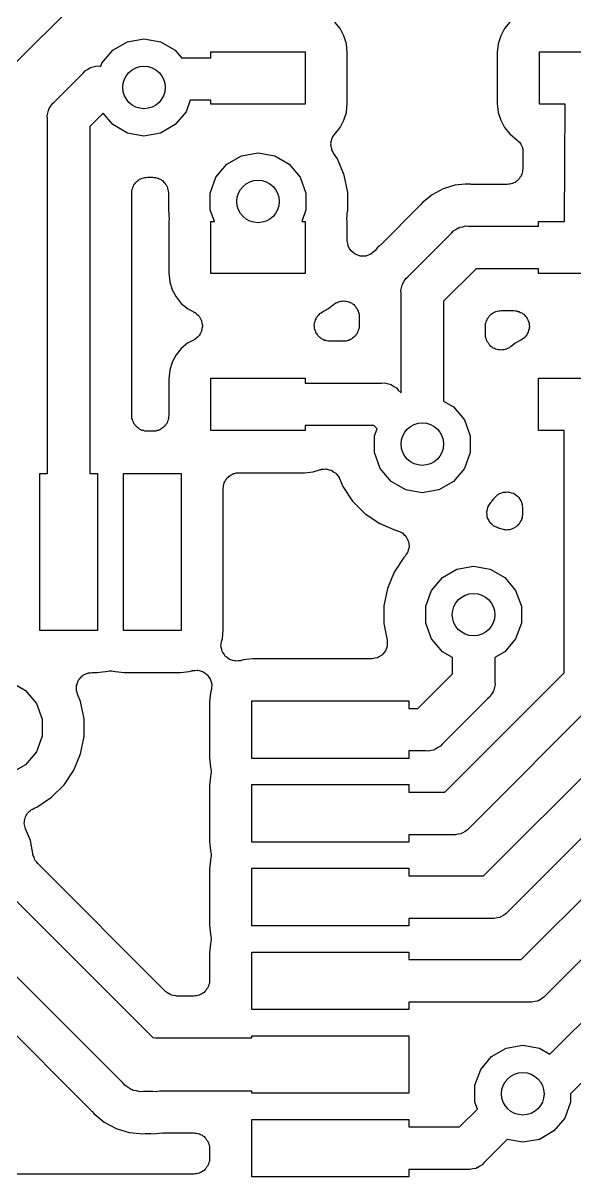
# Model space of a CAD drawing. Extents: x 91 to 190.2, y -113.9 to -59.9.
# Drawn here: x 140.82 to 146.1, y -90.59 to -79.56 of the extents above; entities that cross this region are included whole.
import ezdxf

# ---------------------------------------------------------------- set-up
doc = ezdxf.new("R2010")
doc.units = 0
doc.header["$MEASUREMENT"] = 0
doc.layers.add('BLACK', color=7, linetype='CONTINUOUS')

msp = doc.modelspace()

# ---------------------------------------------------------------- linework, layer by layer
at = {"layer": 'BLACK', "linetype": 'CONTINUOUS'}
for p, q in [((141.894, -78.8032), (140.663, -80.0342)), ((143.854, -79.6167), (143.804, -79.5558)), ((143.891, -79.6862), (143.854, -79.6167)), ((145.426, -79.6167), (145.389, -79.6862)), ((145.476, -79.5558), (145.426, -79.6167)), ((141.682, -79.8244), (141.821, -79.7437)), ((141.821, -79.7437), (141.98, -79.7157)), ((141.98, -79.7157), (142.139, -79.7437)), ((142.139, -79.7437), (142.278, -79.8244)), ((143.914, -79.7616), (143.891, -79.6862)), ((145.389, -79.6862), (145.366, -79.7616)), ((141.578, -79.9479), (141.682, -79.8244)), ((142.278, -79.8244), (142.339, -79.8968)), ((142.62, -79.8968), (142.62, -79.84)), ((142.62, -79.84), (143.52, -79.84)), ((143.52, -79.84), (143.52, -80.34)), ((143.923, -79.8474), (143.914, -79.7616)), ((143.923, -80.3326), (143.923, -79.8474)), ((145.366, -79.7616), (145.357, -79.8474)), ((145.357, -79.8474), (145.357, -80.3326)), ((145.76, -80.34), (145.76, -79.84)), ((145.76, -79.84), (146.66, -79.84)), ((141.567, -79.9768), (141.578, -79.9479)), ((142.339, -79.8968), (142.62, -79.8968)), ((141.123, -80.32), (141.4, -80.0426)), ((141.4, -80.0426), (141.417, -80.0219)), ((141.417, -80.0219), (141.441, -80.0085)), ((141.441, -80.0085), (141.463, -79.993)), ((141.463, -79.993), (141.472, -79.9906)), ((141.472, -79.9906), (141.479, -79.9861)), ((141.479, -79.9861), (141.506, -79.9814)), ((141.506, -79.9814), (141.532, -79.9745)), ((141.532, -79.9745), (141.559, -79.9768)), ((141.559, -79.9768), (141.567, -79.9768)), ((141.061, -80.426), (141.066, -80.3994)), ((141.066, -80.3994), (141.071, -80.3916)), ((141.071, -80.3916), (141.073, -80.3828)), ((141.073, -80.3828), (141.088, -80.3607)), ((141.088, -80.3607), (141.102, -80.3374)), ((141.102, -80.3374), (141.123, -80.32)), ((142.422, -80.3032), (142.382, -80.4121)), ((142.62, -80.3032), (142.422, -80.3032)), ((142.62, -80.34), (142.62, -80.3032)), ((143.52, -80.34), (142.62, -80.34)), ((143.914, -80.4184), (143.923, -80.3326)), ((145.357, -80.3326), (145.366, -80.4184)), ((146.005, -80.34), (145.76, -80.34)), ((145.998, -81.46), (146.005, -80.34)), ((141.054, -80.452), (141.061, -80.426)), ((141.057, -80.4789), (141.054, -80.452)), ((141.057, -83.87), (141.057, -80.4789)), ((141.59, -80.427), (141.463, -80.5542)), ((141.682, -80.5356), (141.59, -80.427)), ((142.382, -80.4121), (142.278, -80.5356)), ((143.854, -80.5633), (143.891, -80.4938)), ((143.891, -80.4938), (143.914, -80.4184)), ((145.366, -80.4184), (145.389, -80.4938)), ((145.389, -80.4938), (145.426, -80.5633)), ((141.463, -80.5542), (141.463, -83.87)), ((141.821, -80.6163), (141.682, -80.5356)), ((141.98, -80.6443), (141.821, -80.6163)), ((142.139, -80.6163), (141.98, -80.6443)), ((142.278, -80.5356), (142.139, -80.6163)), ((143.792, -80.6437), (143.8, -80.6287)), ((143.8, -80.6287), (143.854, -80.5633)), ((145.426, -80.5633), (145.476, -80.6242)), ((145.476, -80.6242), (145.548, -80.6831)), ((143.766, -80.7255), (143.768, -80.7166)), ((143.77, -80.7424), (143.766, -80.7255)), ((143.767, -80.7076), (143.772, -80.6911)), ((143.768, -80.7166), (143.767, -80.7076)), ((143.772, -80.6911), (143.775, -80.6741)), ((143.775, -80.6741), (143.779, -80.6662)), ((143.779, -80.6662), (143.782, -80.6575)), ((143.782, -80.6575), (143.792, -80.6437)), ((145.548, -80.6831), (145.557, -80.694)), ((145.557, -80.694), (145.568, -80.7034)), ((145.568, -80.7034), (145.574, -80.7137)), ((145.574, -80.7137), (145.581, -80.7227)), ((145.581, -80.7227), (145.587, -80.7361)), ((145.587, -80.7361), (145.594, -80.7486)), ((142.772, -80.9144), (142.911, -80.8337)), ((142.911, -80.8337), (143.07, -80.8057)), ((143.07, -80.8057), (143.229, -80.8337)), ((143.229, -80.8337), (143.368, -80.9144)), ((143.771, -80.7595), (143.77, -80.7424)), ((143.774, -80.7678), (143.771, -80.7595)), ((143.776, -80.7767), (143.774, -80.7678)), ((143.785, -80.7915), (143.776, -80.7767)), ((143.792, -80.8072), (143.785, -80.7915)), ((143.83, -80.864), (143.792, -80.8072)), ((145.594, -80.7486), (145.596, -80.7603)), ((145.596, -80.7603), (145.6, -80.7714)), ((145.6, -80.7714), (145.6, -80.7858)), ((145.6, -80.7858), (145.602, -80.8)), ((145.602, -80.8), (145.601, -80.9577)), ((142.668, -81.0379), (142.772, -80.9144)), ((143.368, -80.9144), (143.472, -81.0379)), ((143.894, -81.02), (143.83, -80.864)), ((145.601, -80.9577), (145.599, -80.9702)), ((141.908, -81.0823), (141.917, -81.0723)), ((141.917, -81.0723), (141.928, -81.0657)), ((141.928, -81.0657), (141.938, -81.0573)), ((141.938, -81.0573), (141.951, -81.0528)), ((141.951, -81.0528), (141.962, -81.0462)), ((141.962, -81.0462), (141.975, -81.044)), ((141.975, -81.044), (141.987, -81.0395)), ((141.987, -81.0395), (142, -81.0395)), ((142, -81.0395), (142.013, -81.0372)), ((142.013, -81.0372), (142.063, -81.0372)), ((142.063, -81.0372), (142.076, -81.0395)), ((142.076, -81.0395), (142.089, -81.0395)), ((142.089, -81.0395), (142.101, -81.044)), ((142.101, -81.044), (142.114, -81.0462)), ((142.114, -81.0462), (142.125, -81.0528)), ((142.125, -81.0528), (142.138, -81.0573)), ((142.138, -81.0573), (142.148, -81.0657)), ((142.148, -81.0657), (142.159, -81.0723)), ((142.159, -81.0723), (142.168, -81.0823)), ((142.613, -81.1894), (142.668, -81.0379)), ((143.472, -81.0379), (143.527, -81.1894)), ((143.927, -81.1856), (143.894, -81.02)), ((145.548, -81.0717), (145.536, -81.0785)), ((145.556, -81.062), (145.548, -81.0717)), ((145.566, -81.0539), (145.556, -81.062)), ((145.573, -81.0422), (145.566, -81.0539)), ((145.581, -81.0318), (145.573, -81.0422)), ((145.586, -81.0199), (145.581, -81.0318)), ((145.592, -81.009), (145.586, -81.0199)), ((145.595, -80.9956), (145.592, -81.009)), ((145.599, -80.9828), (145.595, -80.9956)), ((145.599, -80.9702), (145.599, -80.9828)), ((141.863, -81.1872), (141.865, -81.1743)), ((141.865, -81.1612), (141.87, -81.1488)), ((141.865, -81.1743), (141.865, -81.1612)), ((141.87, -81.1488), (141.872, -81.1359)), ((141.872, -81.1359), (141.879, -81.1245)), ((141.879, -81.1245), (141.883, -81.1122)), ((141.883, -81.1122), (141.892, -81.1021)), ((141.892, -81.1021), (141.898, -81.0908)), ((141.898, -81.0908), (141.908, -81.0823)), ((142.168, -81.0823), (142.178, -81.0908)), ((142.178, -81.0908), (142.184, -81.1021)), ((142.184, -81.1021), (142.193, -81.1122)), ((142.193, -81.1122), (142.197, -81.1245)), ((142.197, -81.1245), (142.204, -81.1359)), ((142.204, -81.1359), (142.206, -81.1488)), ((142.206, -81.1488), (142.211, -81.1612)), ((142.211, -81.1612), (142.211, -81.1743)), ((142.211, -81.1743), (142.213, -81.1872)), ((144.838, -81.15), (144.733, -81.206)), ((144.952, -81.1155), (144.838, -81.15)), ((145.048, -81.1061), (144.952, -81.1155)), ((145.07, -81.1039), (145.048, -81.1061)), ((145.092, -81.1061), (145.07, -81.1039)), ((145.1, -81.1055), (145.092, -81.1061)), ((145.107, -81.1068), (145.1, -81.1055)), ((145.451, -81.1068), (145.107, -81.1068)), ((145.464, -81.1046), (145.451, -81.1068)), ((145.477, -81.1047), (145.464, -81.1046)), ((145.489, -81.1001), (145.477, -81.1047)), ((145.503, -81.0978), (145.489, -81.1001)), ((145.514, -81.0914), (145.503, -81.0978)), ((145.526, -81.0872), (145.514, -81.0914)), ((145.536, -81.0785), (145.526, -81.0872)), ((141.863, -83.3173), (141.863, -81.1872)), ((142.213, -81.1872), (142.213, -81.3544)), ((142.613, -81.3506), (142.613, -81.1894)), ((143.527, -81.1894), (143.527, -81.3506)), ((143.927, -81.3544), (143.927, -81.1856)), ((144.641, -81.2814), (144.627, -81.2987)), ((144.733, -81.206), (144.641, -81.2814)), ((142.213, -81.3544), (142.219, -81.3853)), ((142.219, -81.3853), (142.219, -81.4073)), ((142.653, -81.46), (142.613, -81.3506)), ((143.527, -81.3506), (143.487, -81.46)), ((143.921, -81.3853), (143.927, -81.3544)), ((143.921, -81.4073), (143.921, -81.3853)), ((144.617, -81.3096), (144.24, -81.6873)), ((144.622, -81.3036), (144.617, -81.3096)), ((144.627, -81.2987), (144.622, -81.3036)), ((142.221, -81.4292), (142.217, -81.4674)), ((142.217, -81.4674), (142.217, -81.9526)), ((142.219, -81.4073), (142.221, -81.4292)), ((142.62, -81.96), (142.62, -81.46)), ((142.62, -81.46), (142.653, -81.46)), ((143.487, -81.46), (143.52, -81.46)), ((143.52, -81.46), (143.52, -81.96)), ((143.919, -81.4292), (143.921, -81.4073)), ((143.923, -81.4674), (143.919, -81.4292)), ((143.923, -81.644), (143.923, -81.4674)), ((144.999, -81.5161), (145.026, -81.5114)), ((145.026, -81.5114), (145.052, -81.5045)), ((145.052, -81.5045), (145.079, -81.5068)), ((145.079, -81.5068), (145.75, -81.5068)), ((145.75, -81.5068), (145.75, -81.46)), ((145.75, -81.46), (145.998, -81.46)), ((144.503, -81.99), (144.92, -81.5726)), ((144.92, -81.5726), (144.937, -81.5519)), ((144.937, -81.5519), (144.961, -81.5385)), ((144.961, -81.5385), (144.983, -81.523)), ((144.983, -81.523), (144.992, -81.5206)), ((144.992, -81.5206), (144.999, -81.5161)), ((143.923, -81.6448), (143.923, -81.644)), ((143.923, -81.6457), (143.923, -81.6448)), ((143.927, -81.6705), (143.923, -81.6457)), ((143.932, -81.6953), (143.927, -81.6705)), ((143.932, -81.6961), (143.932, -81.6953)), ((143.932, -81.6969), (143.932, -81.6961)), ((143.945, -81.7186), (143.932, -81.6969)), ((143.958, -81.7404), (143.945, -81.7186)), ((144.211, -81.7114), (144.189, -81.7392)), ((144.229, -81.6972), (144.211, -81.7114)), ((144.234, -81.6916), (144.229, -81.6972)), ((144.24, -81.6873), (144.234, -81.6916)), ((143.958, -81.741), (143.958, -81.7404)), ((143.959, -81.7417), (143.958, -81.741)), ((143.978, -81.7577), (143.959, -81.7417)), ((143.998, -81.7739), (143.978, -81.7577)), ((143.998, -81.7742), (143.998, -81.7739)), ((143.999, -81.7747), (143.998, -81.7742)), ((144.023, -81.7831), (143.999, -81.7747)), ((144.047, -81.7918), (144.023, -81.7831)), ((144.048, -81.792), (144.047, -81.7918)), ((144.047, -81.7918), (144.047, -81.7918)), ((144.073, -81.7918), (144.048, -81.792)), ((144.099, -81.7918), (144.073, -81.7918)), ((144.1, -81.7915), (144.099, -81.7915)), ((144.099, -81.7915), (144.099, -81.7918)), ((144.124, -81.7826), (144.1, -81.7915)), ((144.148, -81.7739), (144.124, -81.7826)), ((144.149, -81.7731), (144.148, -81.7734)), ((144.148, -81.7734), (144.148, -81.7739)), ((144.168, -81.7567), (144.149, -81.7731)), ((144.188, -81.7404), (144.168, -81.7567)), ((144.189, -81.7392), (144.188, -81.7397)), ((144.188, -81.7397), (144.188, -81.7404)), ((142.217, -81.9526), (142.226, -82.0384)), ((145.154, -81.9132), (144.843, -82.2242)), ((145.75, -81.9132), (145.154, -81.9132)), ((145.75, -81.96), (145.75, -81.9132)), ((142.226, -82.0384), (142.249, -82.1138)), ((143.52, -81.96), (142.62, -81.96)), ((144.446, -82.0694), (144.451, -82.0616)), ((144.451, -82.0616), (144.453, -82.0528)), ((144.453, -82.0528), (144.468, -82.0307)), ((144.468, -82.0307), (144.482, -82.0074)), ((144.482, -82.0074), (144.503, -81.99)), ((146.65, -81.96), (145.75, -81.96)), ((142.249, -82.1138), (142.286, -82.1833)), ((144.434, -82.122), (144.441, -82.096)), ((144.437, -82.1489), (144.434, -82.122)), ((144.437, -83.0994), (144.437, -82.1489)), ((144.441, -82.096), (144.446, -82.0694)), ((142.286, -82.1833), (142.336, -82.2442)), ((142.336, -82.2442), (142.397, -82.2942)), ((143.743, -82.2942), (143.792, -82.2545)), ((143.792, -82.2545), (143.802, -82.2485)), ((143.802, -82.2485), (143.812, -82.2406)), ((143.812, -82.2406), (143.825, -82.2358)), ((143.825, -82.2358), (143.837, -82.229)), ((143.837, -82.229), (143.849, -82.227)), ((143.849, -82.227), (143.861, -82.2228)), ((143.861, -82.2228), (143.875, -82.2228)), ((143.875, -82.2228), (143.888, -82.2205)), ((143.888, -82.2205), (143.901, -82.2228)), ((143.901, -82.2228), (143.913, -82.2228)), ((143.913, -82.2228), (143.926, -82.2275)), ((143.926, -82.2275), (143.94, -82.2301)), ((143.94, -82.2301), (143.95, -82.2364)), ((143.95, -82.2364), (143.962, -82.2406)), ((143.962, -82.2406), (143.972, -82.2495)), ((143.972, -82.2495), (143.984, -82.2566)), ((143.984, -82.2566), (143.992, -82.2661)), ((143.992, -82.2661), (144.002, -82.2741)), ((144.002, -82.2741), (144.009, -82.2861)), ((144.843, -82.2242), (144.843, -83.1794)), ((142.397, -82.2942), (142.459, -82.3277)), ((142.459, -82.3277), (142.463, -82.3308)), ((142.463, -82.3308), (142.468, -82.3326)), ((142.468, -82.3326), (142.484, -82.3468)), ((142.484, -82.3468), (142.5, -82.3599)), ((142.5, -82.3599), (142.503, -82.3641)), ((142.503, -82.3641), (142.507, -82.3674)), ((142.507, -82.3674), (142.517, -82.3861)), ((142.517, -82.3861), (142.528, -82.4041)), ((143.618, -82.4009), (143.624, -82.3918)), ((143.624, -82.3918), (143.627, -82.3818)), ((143.627, -82.3818), (143.637, -82.3699)), ((143.637, -82.3699), (143.646, -82.3567)), ((143.646, -82.3567), (143.654, -82.3501)), ((143.654, -82.3501), (143.661, -82.3419)), ((143.661, -82.3419), (143.674, -82.3341)), ((143.674, -82.3341), (143.687, -82.3245)), ((143.687, -82.3245), (143.743, -82.2942)), ((144.009, -82.2861), (144.018, -82.2969)), ((144.018, -82.2969), (144.022, -82.3085)), ((144.022, -82.3085), (144.028, -82.3192)), ((144.028, -82.3192), (144.03, -82.3329)), ((144.03, -82.3329), (144.035, -82.346)), ((144.035, -82.346), (144.035, -82.3584)), ((144.035, -82.3584), (144.037, -82.3705)), ((144.037, -82.3705), (144.037, -82.4568)), ((145.259, -82.4005), (145.263, -82.3882)), ((145.263, -82.3882), (145.272, -82.3781)), ((145.272, -82.3781), (145.278, -82.3668)), ((145.278, -82.3668), (145.288, -82.3583)), ((145.288, -82.3583), (145.297, -82.3483)), ((145.297, -82.3483), (145.308, -82.3417)), ((145.308, -82.3417), (145.318, -82.3333)), ((145.318, -82.3333), (145.331, -82.3288)), ((145.331, -82.3288), (145.342, -82.3222)), ((145.342, -82.3222), (145.355, -82.32)), ((145.355, -82.32), (145.367, -82.3155)), ((145.367, -82.3155), (145.38, -82.3155)), ((145.38, -82.3155), (145.393, -82.3132)), ((145.393, -82.3132), (145.513, -82.3132)), ((145.513, -82.3132), (145.528, -82.3159)), ((145.528, -82.3159), (145.544, -82.3164)), ((145.544, -82.3164), (145.553, -82.3204)), ((145.553, -82.3204), (145.564, -82.3222)), ((145.564, -82.3222), (145.577, -82.33)), ((145.577, -82.33), (145.592, -82.3358)), ((145.592, -82.3358), (145.6, -82.343)), ((145.6, -82.343), (145.609, -82.3483)), ((145.609, -82.3483), (145.619, -82.3602)), ((145.619, -82.3602), (145.631, -82.3706)), ((145.631, -82.3706), (145.636, -82.38)), ((145.636, -82.38), (145.643, -82.3882)), ((145.643, -82.3882), (145.648, -82.4028)), ((142.528, -82.4041), (142.529, -82.409)), ((142.529, -82.409), (142.531, -82.4133)), ((142.531, -82.4133), (142.534, -82.4343)), ((142.534, -82.4857), (142.531, -82.5067)), ((142.534, -82.4343), (142.539, -82.4551)), ((142.539, -82.4649), (142.534, -82.4857)), ((142.539, -82.4551), (142.538, -82.46)), ((142.538, -82.46), (142.539, -82.4649)), ((143.607, -82.4519), (143.61, -82.4414)), ((143.61, -82.4673), (143.607, -82.4519)), ((143.61, -82.4308), (143.615, -82.4161)), ((143.61, -82.4414), (143.61, -82.4308)), ((143.61, -82.4828), (143.61, -82.4673)), ((143.613, -82.4929), (143.61, -82.4828)), ((143.615, -82.5035), (143.613, -82.4929)), ((143.615, -82.4161), (143.618, -82.4009)), ((143.622, -82.5172), (143.615, -82.5035)), ((144.03, -82.4952), (144.028, -82.5081)), ((144.035, -82.4828), (144.03, -82.4952)), ((144.037, -82.4568), (144.035, -82.4697)), ((144.035, -82.4697), (144.035, -82.4828)), ((145.243, -82.4632), (145.245, -82.4503)), ((145.243, -82.5413), (145.243, -82.4632)), ((145.245, -82.4372), (145.25, -82.4248)), ((145.245, -82.4503), (145.245, -82.4372)), ((145.25, -82.4248), (145.252, -82.4119)), ((145.252, -82.4119), (145.259, -82.4005)), ((145.648, -82.4028), (145.655, -82.4165)), ((145.655, -82.5039), (145.652, -82.5191)), ((145.655, -82.4165), (145.657, -82.4271)), ((145.66, -82.4892), (145.655, -82.5039)), ((145.657, -82.4271), (145.66, -82.4372)), ((145.66, -82.4372), (145.66, -82.4527)), ((145.66, -82.4527), (145.663, -82.4681)), ((145.663, -82.4681), (145.66, -82.4786)), ((145.66, -82.4786), (145.66, -82.4892)), ((142.459, -82.5923), (142.397, -82.6258)), ((142.463, -82.5892), (142.459, -82.5923)), ((142.468, -82.5874), (142.463, -82.5892)), ((142.484, -82.5732), (142.468, -82.5874)), ((142.5, -82.5601), (142.484, -82.5732)), ((142.503, -82.5559), (142.5, -82.5601)), ((142.507, -82.5526), (142.503, -82.5559)), ((142.517, -82.5339), (142.507, -82.5526)), ((142.528, -82.5159), (142.517, -82.5339)), ((142.529, -82.511), (142.528, -82.5159)), ((142.531, -82.5067), (142.529, -82.511)), ((143.627, -82.5318), (143.622, -82.5172)), ((143.634, -82.54), (143.627, -82.5318)), ((143.639, -82.5494), (143.634, -82.54)), ((143.651, -82.5598), (143.639, -82.5494)), ((143.661, -82.5717), (143.651, -82.5598)), ((143.67, -82.577), (143.661, -82.5717)), ((143.678, -82.5842), (143.67, -82.577)), ((143.693, -82.59), (143.678, -82.5842)), ((143.706, -82.5978), (143.693, -82.59)), ((143.717, -82.5996), (143.706, -82.5978)), ((143.726, -82.6036), (143.717, -82.5996)), ((143.742, -82.6041), (143.726, -82.6036)), ((143.757, -82.6068), (143.742, -82.6041)), ((143.887, -82.6068), (143.757, -82.6068)), ((143.9, -82.6045), (143.887, -82.6068)), ((143.913, -82.6045), (143.9, -82.6045)), ((143.925, -82.6), (143.913, -82.6045)), ((143.938, -82.5978), (143.925, -82.6)), ((143.949, -82.5912), (143.938, -82.5978)), ((143.962, -82.5867), (143.949, -82.5912)), ((143.972, -82.5783), (143.962, -82.5867)), ((143.983, -82.5717), (143.972, -82.5783)), ((143.992, -82.5617), (143.983, -82.5717)), ((144.002, -82.5532), (143.992, -82.5617)), ((144.008, -82.5419), (144.002, -82.5532)), ((144.017, -82.5318), (144.008, -82.5419)), ((144.021, -82.5195), (144.017, -82.5318)), ((144.028, -82.5081), (144.021, -82.5195)), ((145.245, -82.5534), (145.243, -82.5413)), ((145.245, -82.5658), (145.245, -82.5534)), ((145.25, -82.5789), (145.245, -82.5658)), ((145.252, -82.5926), (145.25, -82.5789)), ((145.258, -82.6033), (145.252, -82.5926)), ((145.262, -82.6149), (145.258, -82.6033)), ((145.271, -82.6257), (145.262, -82.6149)), ((145.583, -82.5955), (145.527, -82.6258)), ((145.596, -82.5859), (145.583, -82.5955)), ((145.609, -82.5781), (145.596, -82.5859)), ((145.616, -82.5699), (145.609, -82.5781)), ((145.624, -82.5633), (145.616, -82.5699)), ((145.633, -82.5501), (145.624, -82.5633)), ((145.643, -82.5382), (145.633, -82.5501)), ((145.646, -82.5282), (145.643, -82.5382)), ((145.652, -82.5191), (145.646, -82.5282)), ((142.336, -82.6758), (142.286, -82.7367)), ((142.397, -82.6258), (142.336, -82.6758)), ((145.278, -82.6377), (145.271, -82.6257)), ((145.288, -82.6456), (145.278, -82.6377)), ((145.296, -82.6552), (145.288, -82.6456)), ((145.308, -82.6623), (145.296, -82.6552)), ((145.318, -82.6712), (145.308, -82.6623)), ((145.33, -82.6754), (145.318, -82.6712)), ((145.34, -82.6817), (145.33, -82.6754)), ((145.354, -82.6843), (145.34, -82.6817)), ((145.367, -82.689), (145.354, -82.6843)), ((145.379, -82.689), (145.367, -82.689)), ((145.392, -82.6913), (145.379, -82.689)), ((145.405, -82.689), (145.392, -82.6913)), ((145.419, -82.689), (145.405, -82.689)), ((145.431, -82.6848), (145.419, -82.689)), ((145.443, -82.6828), (145.431, -82.6848)), ((145.455, -82.676), (145.443, -82.6828)), ((145.468, -82.6712), (145.455, -82.676)), ((145.478, -82.6633), (145.468, -82.6712)), ((145.488, -82.6573), (145.478, -82.6633)), ((145.527, -82.6258), (145.488, -82.6573)), ((142.249, -82.8062), (142.226, -82.8816)), ((142.286, -82.7367), (142.249, -82.8062)), ((142.226, -82.8816), (142.217, -82.9674)), ((142.217, -82.9674), (142.217, -83.3173)), ((142.62, -83.46), (142.62, -82.96)), ((142.62, -82.96), (143.52, -82.96)), ((143.52, -82.96), (143.52, -83.0068)), ((143.52, -83.0068), (144.251, -83.0068)), ((144.251, -83.0068), (144.278, -83.0045)), ((144.278, -83.0045), (144.304, -83.0114)), ((144.304, -83.0114), (144.331, -83.0161)), ((144.331, -83.0161), (144.338, -83.0206)), ((144.338, -83.0206), (144.347, -83.023)), ((144.347, -83.023), (144.369, -83.0385)), ((144.369, -83.0385), (144.393, -83.0519)), ((144.393, -83.0519), (144.41, -83.0726)), ((145.75, -83.46), (145.75, -82.96)), ((145.75, -82.96), (146.65, -82.96)), ((144.41, -83.0726), (144.437, -83.0994)), ((144.843, -83.1794), (144.938, -83.2344)), ((144.938, -83.2344), (145.042, -83.3579)), ((141.865, -83.3303), (141.863, -83.3173)), ((141.865, -83.3434), (141.865, -83.3303)), ((141.87, -83.3557), (141.865, -83.3434)), ((141.872, -83.3686), (141.87, -83.3557)), ((141.879, -83.38), (141.872, -83.3686)), ((141.883, -83.3923), (141.879, -83.38)), ((142.202, -83.38), (142.197, -83.3923)), ((142.208, -83.3686), (142.202, -83.38)), ((142.211, -83.3557), (142.208, -83.3686)), ((142.215, -83.3434), (142.211, -83.3557)), ((142.217, -83.3173), (142.215, -83.3303)), ((142.215, -83.3303), (142.215, -83.3434)), ((145.042, -83.3579), (145.097, -83.5094)), ((141.892, -83.4024), (141.883, -83.3923)), ((141.898, -83.4138), (141.892, -83.4024)), ((141.908, -83.4222), (141.898, -83.4138)), ((141.917, -83.4322), (141.908, -83.4222)), ((141.928, -83.4388), (141.917, -83.4322)), ((141.938, -83.4472), (141.928, -83.4388)), ((141.951, -83.4517), (141.938, -83.4472)), ((141.962, -83.4583), (141.951, -83.4517)), ((141.975, -83.4606), (141.962, -83.4583)), ((141.987, -83.4651), (141.975, -83.4606)), ((142, -83.4651), (141.987, -83.4651)), ((142.013, -83.4673), (142, -83.4651)), ((142.067, -83.4673), (142.013, -83.4673)), ((142.08, -83.4651), (142.067, -83.4673)), ((142.093, -83.4651), (142.08, -83.4651)), ((142.106, -83.4606), (142.093, -83.4651)), ((142.119, -83.4583), (142.106, -83.4606)), ((142.13, -83.4517), (142.119, -83.4583)), ((142.142, -83.4472), (142.13, -83.4517)), ((142.152, -83.4388), (142.142, -83.4472)), ((142.164, -83.4322), (142.152, -83.4388)), ((142.172, -83.4222), (142.164, -83.4322)), ((142.182, -83.4138), (142.172, -83.4222)), ((142.189, -83.4024), (142.182, -83.4138)), ((142.197, -83.3923), (142.189, -83.4024)), ((143.52, -83.46), (142.62, -83.46)), ((144.176, -83.4132), (143.52, -83.4132)), ((143.52, -83.4132), (143.52, -83.46)), ((144.207, -83.444), (144.176, -83.4132)), ((144.183, -83.5094), (144.207, -83.444)), ((145.997, -83.46), (145.75, -83.46)), ((145.997, -85.1042), (145.997, -83.46)), ((144.183, -83.6706), (144.183, -83.5094)), ((145.097, -83.5094), (145.097, -83.6706)), ((144.238, -83.8221), (144.183, -83.6706)), ((145.097, -83.6706), (145.042, -83.8221)), ((143.678, -83.8306), (143.698, -83.8297)), ((143.698, -83.8297), (143.718, -83.8273)), ((143.718, -83.8273), (143.724, -83.8286)), ((143.724, -83.8286), (143.73, -83.8284)), ((143.73, -83.8284), (143.749, -83.8345)), ((144.342, -83.9456), (144.238, -83.8221)), ((145.042, -83.8221), (144.938, -83.9456)), ((140.985, -85.37), (140.985, -83.87)), ((140.985, -83.87), (141.057, -83.87)), ((141.463, -83.87), (141.535, -83.87)), ((141.535, -83.87), (141.535, -85.37)), ((141.785, -85.37), (141.785, -83.87)), ((141.785, -83.87), (142.335, -83.87)), ((142.335, -83.87), (142.335, -85.37)), ((142.753, -83.95), (142.758, -83.9377)), ((142.758, -83.9377), (142.766, -83.9276)), ((142.766, -83.9276), (142.773, -83.9162)), ((142.773, -83.9162), (142.783, -83.9078)), ((142.783, -83.9078), (142.791, -83.8978)), ((142.791, -83.8978), (142.803, -83.8912)), ((142.803, -83.8912), (142.813, -83.8828)), ((142.813, -83.8828), (142.825, -83.8783)), ((142.825, -83.8783), (142.836, -83.8717)), ((142.836, -83.8717), (142.849, -83.8694)), ((142.849, -83.8694), (142.862, -83.8649)), ((142.862, -83.8649), (142.875, -83.8649)), ((142.875, -83.8649), (142.888, -83.8627)), ((142.888, -83.8627), (143.513, -83.8627)), ((143.513, -83.8627), (143.598, -83.8542)), ((143.598, -83.8542), (143.667, -83.8335)), ((143.667, -83.8335), (143.672, -83.8328)), ((143.672, -83.8328), (143.678, -83.8306)), ((143.749, -83.8345), (143.769, -83.8391)), ((143.769, -83.8391), (143.774, -83.8423)), ((143.774, -83.8423), (143.779, -83.844)), ((143.779, -83.844), (143.796, -83.8564)), ((143.796, -83.8564), (143.813, -83.8676)), ((143.813, -83.8676), (143.816, -83.8722)), ((143.816, -83.8722), (143.821, -83.8757)), ((143.821, -83.8757), (143.832, -83.8929)), ((143.832, -83.8929), (143.844, -83.9093)), ((143.844, -83.9093), (143.846, -83.9148)), ((143.846, -83.9148), (143.849, -83.9197)), ((143.849, -83.9197), (143.88, -83.996)), ((142.738, -84.0127), (142.74, -83.9997)), ((142.738, -85.3626), (142.738, -84.0127)), ((142.74, -83.9866), (142.744, -83.9743)), ((142.74, -83.9997), (142.74, -83.9866)), ((142.744, -83.9743), (142.747, -83.9614)), ((142.747, -83.9614), (142.753, -83.95)), ((143.88, -83.996), (143.974, -84.1364)), ((144.481, -84.0263), (144.342, -83.9456)), ((144.64, -84.0543), (144.481, -84.0263)), ((144.799, -84.0263), (144.64, -84.0543)), ((144.938, -83.9456), (144.799, -84.0263)), ((145.405, -84.0514), (145.413, -84.0505)), ((145.413, -84.0505), (145.421, -84.0477)), ((145.421, -84.0477), (145.439, -84.0477)), ((145.439, -84.0477), (145.457, -84.0458)), ((145.457, -84.0458), (145.465, -84.0477)), ((145.465, -84.0477), (145.473, -84.0477)), ((145.473, -84.0477), (145.49, -84.0539)), ((143.974, -84.1364), (144.094, -84.2558)), ((145.283, -84.1673), (145.294, -84.1491)), ((145.294, -84.1491), (145.297, -84.146)), ((145.297, -84.146), (145.3, -84.142)), ((145.3, -84.142), (145.306, -84.1364)), ((145.306, -84.1364), (145.322, -84.1121)), ((145.322, -84.1121), (145.328, -84.1062)), ((145.328, -84.1062), (145.332, -84.099)), ((145.332, -84.099), (145.346, -84.0875)), ((145.346, -84.0875), (145.358, -84.0745)), ((145.358, -84.0745), (145.365, -84.0708)), ((145.365, -84.0708), (145.372, -84.0655)), ((145.372, -84.0655), (145.389, -84.0594)), ((145.389, -84.0594), (145.405, -84.0514)), ((145.49, -84.0539), (145.507, -84.0582)), ((145.507, -84.0582), (145.514, -84.0627)), ((145.514, -84.0627), (145.522, -84.0655)), ((145.522, -84.0655), (145.536, -84.0771)), ((145.536, -84.0771), (145.551, -84.0871)), ((145.551, -84.0871), (145.555, -84.0937)), ((145.555, -84.0937), (145.562, -84.099)), ((145.562, -84.099), (145.571, -84.1146)), ((145.571, -84.1146), (145.581, -84.1291)), ((145.581, -84.1291), (145.584, -84.137)), ((145.584, -84.137), (145.588, -84.1441)), ((145.588, -84.1441), (145.591, -84.1619)), ((144.094, -84.2558), (144.234, -84.3496)), ((145.256, -84.2448), (145.257, -84.2399)), ((145.26, -84.2657), (145.256, -84.2448)), ((145.257, -84.235), (145.262, -84.2145)), ((145.257, -84.2399), (145.257, -84.235)), ((145.261, -84.2869), (145.26, -84.2657)), ((145.262, -84.2145), (145.267, -84.1937)), ((145.267, -84.1937), (145.269, -84.1894)), ((145.269, -84.1894), (145.27, -84.1846)), ((145.27, -84.1846), (145.283, -84.1673)), ((145.591, -84.1619), (145.596, -84.1791)), ((145.597, -84.261), (145.594, -84.2772)), ((145.596, -84.1791), (145.595, -84.1873)), ((145.595, -84.1873), (145.597, -84.1954)), ((145.597, -84.1954), (145.597, -84.261)), ((144.234, -84.3496), (144.39, -84.4143)), ((145.264, -84.2914), (145.261, -84.2869)), ((145.264, -84.2963), (145.264, -84.2914)), ((145.275, -84.3148), (145.264, -84.2963)), ((145.283, -84.3341), (145.275, -84.3148)), ((145.287, -84.3376), (145.283, -84.3341)), ((145.289, -84.3419), (145.287, -84.3376)), ((145.305, -84.3559), (145.289, -84.3419)), ((145.32, -84.3709), (145.305, -84.3559)), ((145.325, -84.373), (145.32, -84.3709)), ((145.329, -84.3763), (145.325, -84.373)), ((145.348, -84.384), (145.329, -84.3763)), ((145.538, -84.38), (145.529, -84.3846)), ((145.549, -84.368), (145.538, -84.38)), ((145.562, -84.3575), (145.549, -84.368)), ((145.567, -84.3489), (145.562, -84.3575)), ((145.573, -84.3416), (145.567, -84.3489)), ((145.58, -84.3265), (145.573, -84.3416)), ((145.588, -84.3123), (145.58, -84.3265)), ((145.589, -84.3026), (145.588, -84.3123)), ((145.593, -84.2935), (145.589, -84.3026)), ((145.594, -84.2772), (145.593, -84.2935)), ((144.39, -84.4143), (144.393, -84.4148)), ((144.393, -84.4148), (144.398, -84.4166)), ((144.398, -84.4166), (144.402, -84.4171)), ((144.402, -84.4171), (144.422, -84.426)), ((144.422, -84.426), (144.441, -84.4337)), ((144.441, -84.4337), (144.445, -84.437)), ((144.445, -84.437), (144.45, -84.4391)), ((144.45, -84.4391), (144.465, -84.4541)), ((144.465, -84.4541), (144.481, -84.4681)), ((144.481, -84.4681), (144.483, -84.4724)), ((144.483, -84.4724), (144.487, -84.4759)), ((144.487, -84.4759), (144.495, -84.4951)), ((145.368, -84.3929), (145.348, -84.384)), ((145.372, -84.3934), (145.368, -84.3929)), ((145.377, -84.3952), (145.372, -84.3934)), ((145.38, -84.3957), (145.377, -84.3952)), ((145.389, -84.3996), (145.38, -84.3957)), ((145.405, -84.4032), (145.389, -84.3996)), ((145.421, -84.4088), (145.405, -84.4032)), ((145.431, -84.4088), (145.421, -84.4088)), ((145.44, -84.4109), (145.431, -84.4088)), ((145.456, -84.4088), (145.44, -84.4109)), ((145.473, -84.4088), (145.456, -84.4088)), ((145.482, -84.4054), (145.473, -84.4088)), ((145.492, -84.4041), (145.482, -84.4054)), ((145.506, -84.3965), (145.492, -84.4041)), ((145.522, -84.3909), (145.506, -84.3965)), ((145.529, -84.3846), (145.522, -84.3909)), ((144.495, -84.4951), (144.506, -84.5137)), ((144.508, -84.5955), (144.503, -84.6163)), ((144.506, -84.5137), (144.506, -84.5186)), ((144.506, -84.5186), (144.509, -84.5231)), ((144.513, -84.575), (144.508, -84.5955)), ((144.509, -84.5231), (144.51, -84.5443)), ((144.51, -84.5443), (144.514, -84.5652)), ((144.514, -84.5652), (144.513, -84.5701)), ((144.513, -84.5701), (144.513, -84.575)), ((144.464, -84.6736), (144.37, -84.814)), ((144.47, -84.668), (144.464, -84.6736)), ((144.473, -84.664), (144.47, -84.668)), ((144.476, -84.6609), (144.473, -84.664)), ((144.487, -84.6427), (144.476, -84.6609)), ((144.5, -84.6254), (144.487, -84.6427)), ((144.501, -84.6206), (144.5, -84.6254)), ((144.503, -84.6163), (144.501, -84.6206)), ((144.37, -84.814), (144.306, -84.97)), ((144.832, -84.8644), (144.971, -84.7837)), ((144.971, -84.7837), (145.13, -84.7557)), ((145.13, -84.7557), (145.289, -84.7837)), ((145.289, -84.7837), (145.428, -84.8644)), ((144.728, -84.9879), (144.832, -84.8644)), ((145.428, -84.8644), (145.532, -84.9879)), ((144.306, -84.97), (144.273, -85.1356)), ((144.673, -85.1394), (144.728, -84.9879)), ((145.532, -84.9879), (145.587, -85.1394)), ((144.273, -85.1356), (144.273, -85.3044)), ((144.673, -85.3006), (144.673, -85.1394)), ((145.587, -85.1394), (145.587, -85.3006)), ((145.997, -85.1222), (145.997, -85.1042)), ((145.997, -85.7758), (145.997, -85.1222)), ((141.535, -85.37), (140.985, -85.37)), ((142.335, -85.37), (141.785, -85.37)), ((142.729, -85.4484), (142.738, -85.3626)), ((144.273, -85.3044), (144.304, -85.4631)), ((144.728, -85.4521), (144.673, -85.3006)), ((145.587, -85.3006), (145.532, -85.4521)), ((142.719, -85.501), (142.72, -85.4798)), ((142.72, -85.4798), (142.722, -85.4753)), ((142.722, -85.4753), (142.723, -85.4704)), ((142.723, -85.4704), (142.729, -85.4484)), ((144.304, -85.4631), (144.304, -85.4647)), ((144.304, -85.4647), (144.305, -85.4663)), ((144.305, -85.4663), (144.305, -85.4907)), ((144.832, -85.5756), (144.728, -85.4521)), ((145.532, -85.4521), (145.428, -85.5756)), ((142.716, -85.5221), (142.719, -85.501)), ((142.717, -85.5269), (142.716, -85.5221)), ((142.717, -85.5319), (142.717, -85.5269)), ((142.723, -85.5522), (142.717, -85.5319)), ((142.728, -85.5728), (142.723, -85.5522)), ((142.731, -85.577), (142.728, -85.5728)), ((142.732, -85.5817), (142.731, -85.577)), ((142.745, -85.5987), (142.732, -85.5817)), ((144.271, -85.5861), (144.256, -85.6051)), ((144.287, -85.5673), (144.271, -85.5861)), ((144.288, -85.5658), (144.287, -85.5673)), ((144.289, -85.5645), (144.288, -85.5658)), ((144.297, -85.5413), (144.289, -85.5645)), ((144.305, -85.5184), (144.297, -85.5413)), ((144.305, -85.4907), (144.305, -85.5152)), ((144.305, -85.5152), (144.305, -85.5167)), ((144.305, -85.5167), (144.305, -85.5184)), ((144.927, -85.6306), (144.832, -85.5756)), ((145.428, -85.5756), (145.333, -85.6306)), ((142.757, -85.6164), (142.745, -85.5987)), ((142.761, -85.6194), (142.757, -85.6164)), ((142.764, -85.6234), (142.761, -85.6194)), ((142.781, -85.635), (142.764, -85.6234)), ((142.798, -85.6477), (142.781, -85.635)), ((142.803, -85.6491), (142.798, -85.6477)), ((142.807, -85.6519), (142.803, -85.6491)), ((142.828, -85.6567), (142.807, -85.6519)), ((142.848, -85.6628), (142.828, -85.6567)), ((142.853, -85.6626), (142.848, -85.6628)), ((142.858, -85.6637), (142.853, -85.6626)), ((142.879, -85.6611), (142.858, -85.6637)), ((142.9, -85.66), (142.879, -85.6611)), ((142.905, -85.658), (142.9, -85.66)), ((142.91, -85.6574), (142.905, -85.658)), ((142.932, -85.6508), (142.91, -85.6574)), ((143.017, -85.6423), (142.932, -85.6508)), ((144.157, -85.6423), (143.017, -85.6423)), ((144.159, -85.6421), (144.157, -85.6423)), ((144.161, -85.6423), (144.159, -85.6421)), ((144.184, -85.6375), (144.161, -85.6423)), ((144.209, -85.6333), (144.184, -85.6375)), ((144.21, -85.6325), (144.209, -85.6333)), ((144.212, -85.6321), (144.21, -85.6325)), ((144.232, -85.6195), (144.212, -85.6321)), ((144.254, -85.6072), (144.232, -85.6195)), ((144.255, -85.606), (144.254, -85.6072)), ((144.256, -85.6051), (144.255, -85.606)), ((144.927, -85.7858), (144.927, -85.6306)), ((145.333, -85.6306), (145.333, -85.8611)), ((141.377, -85.8203), (141.387, -85.8078)), ((141.387, -85.8078), (141.396, -85.8028)), ((141.396, -85.8028), (141.403, -85.7962)), ((141.403, -85.7962), (141.418, -85.7899)), ((141.418, -85.7899), (141.433, -85.7817)), ((141.433, -85.7817), (141.442, -85.78)), ((141.442, -85.78), (141.451, -85.7762)), ((141.451, -85.7762), (141.468, -85.7755)), ((141.468, -85.7755), (141.484, -85.7727)), ((141.484, -85.7727), (141.528, -85.7727)), ((141.528, -85.7727), (141.613, -85.7642)), ((141.613, -85.7642), (141.616, -85.7633)), ((141.616, -85.7633), (141.634, -85.7611)), ((141.634, -85.7611), (141.652, -85.7571)), ((141.652, -85.7571), (141.66, -85.758)), ((141.66, -85.758), (141.668, -85.7571)), ((141.668, -85.7571), (141.686, -85.7611)), ((141.686, -85.7611), (141.704, -85.7633)), ((141.704, -85.7633), (141.707, -85.7642)), ((141.707, -85.7642), (141.792, -85.7727)), ((141.792, -85.7727), (142.328, -85.7727)), ((142.328, -85.7727), (142.413, -85.7642)), ((142.413, -85.7642), (142.435, -85.7576)), ((142.435, -85.7576), (142.44, -85.757)), ((142.44, -85.757), (142.445, -85.755)), ((142.445, -85.755), (142.466, -85.7539)), ((142.466, -85.7539), (142.487, -85.7513)), ((142.487, -85.7513), (142.492, -85.7524)), ((142.492, -85.7524), (142.497, -85.7522)), ((142.497, -85.7522), (142.517, -85.7583)), ((142.517, -85.7583), (142.538, -85.7631)), ((142.538, -85.7631), (142.542, -85.7659)), ((142.542, -85.7659), (142.547, -85.7673)), ((142.547, -85.7673), (142.564, -85.78)), ((142.564, -85.78), (142.581, -85.7916)), ((142.581, -85.7916), (142.584, -85.7956)), ((142.584, -85.7956), (142.588, -85.7986)), ((142.588, -85.7986), (142.6, -85.8163)), ((144.596, -86.1168), (144.927, -85.7858)), ((144.856, -86.9168), (145.997, -85.7758)), ((140.709, -85.8637), (140.848, -85.9444)), ((141.334, -85.9292), (141.336, -85.913)), ((141.336, -85.8966), (141.34, -85.8873)), ((141.336, -85.913), (141.336, -85.8966)), ((141.34, -85.8873), (141.341, -85.8776)), ((141.341, -85.8776), (141.348, -85.863)), ((141.348, -85.863), (141.354, -85.8477)), ((141.354, -85.8477), (141.36, -85.8401)), ((141.36, -85.8401), (141.365, -85.8313)), ((141.365, -85.8313), (141.377, -85.8203)), ((142.6, -85.8163), (142.613, -85.8333)), ((142.613, -85.8333), (142.614, -85.838)), ((142.614, -85.838), (142.617, -85.8422)), ((142.617, -85.8422), (142.622, -85.8628)), ((142.622, -85.8628), (142.628, -85.8831)), ((142.626, -85.914), (142.625, -85.9352)), ((142.629, -85.8929), (142.626, -85.914)), ((142.628, -85.8831), (142.628, -85.8881)), ((142.628, -85.8881), (142.629, -85.8929)), ((145.329, -85.914), (145.324, -85.9406)), ((145.336, -85.888), (145.329, -85.914)), ((145.333, -85.8611), (145.336, -85.888)), ((140.848, -85.9444), (140.952, -86.0679)), ((141.336, -85.9388), (141.334, -85.9292)), ((141.336, -85.9487), (141.336, -85.9388)), ((141.342, -85.9641), (141.336, -85.9487)), ((141.345, -85.9801), (141.342, -85.9641)), ((141.374, -86.05), (141.345, -85.9801)), ((142.616, -85.9666), (142.607, -86.0524)), ((142.622, -85.9446), (142.616, -85.9666)), ((142.623, -85.9397), (142.622, -85.9446)), ((142.625, -85.9352), (142.623, -85.9397)), ((145.267, -86.0199), (144.83, -86.4574)), ((146.337, -86.0099), (145.09, -87.2574)), ((145.288, -86.0026), (145.267, -86.0199)), ((145.302, -85.9793), (145.288, -86.0026)), ((145.317, -85.9572), (145.302, -85.9793)), ((145.319, -85.9484), (145.317, -85.9572)), ((145.324, -85.9406), (145.319, -85.9484)), ((140.952, -86.0679), (141.007, -86.2194)), ((141.407, -86.2156), (141.374, -86.05)), ((142.607, -86.0524), (142.607, -86.5876)), ((143.01, -86.595), (143.01, -86.045)), ((143.01, -86.045), (144.51, -86.045)), ((144.51, -86.045), (144.51, -86.1168)), ((144.51, -86.1168), (144.596, -86.1168)), ((141.007, -86.2194), (141.007, -86.3806)), ((141.407, -86.3844), (141.407, -86.2156)), ((145.226, -87.7168), (146.6, -86.3426)), ((141.007, -86.3806), (140.952, -86.5321)), ((141.374, -86.55), (141.407, -86.3844)), ((144.83, -86.4574), (144.813, -86.4781)), ((140.952, -86.5321), (140.848, -86.6556)), ((141.31, -86.706), (141.374, -86.55)), ((144.671, -86.5232), (144.51, -86.5232)), ((144.51, -86.5232), (144.51, -86.595)), ((144.698, -86.5255), (144.671, -86.5232)), ((144.724, -86.5186), (144.698, -86.5255)), ((144.751, -86.5139), (144.724, -86.5186)), ((144.758, -86.5094), (144.751, -86.5139)), ((144.767, -86.507), (144.758, -86.5094)), ((144.789, -86.4915), (144.767, -86.507)), ((144.813, -86.4781), (144.789, -86.4915)), ((140.848, -86.6556), (140.709, -86.7363)), ((142.607, -86.5876), (142.616, -86.6734)), ((142.616, -86.6734), (142.617, -86.6765)), ((142.617, -86.6765), (142.619, -86.6943)), ((142.619, -86.6943), (142.623, -86.7118)), ((144.51, -86.595), (143.01, -86.595)), ((146.834, -86.6832), (145.46, -88.0574)), ((141.216, -86.8464), (141.31, -86.706)), ((142.616, -86.7666), (142.607, -86.8524)), ((142.617, -86.7635), (142.616, -86.7666)), ((142.619, -86.7457), (142.617, -86.7635)), ((142.623, -86.7282), (142.619, -86.7457)), ((142.623, -86.7118), (142.622, -86.72)), ((142.622, -86.72), (142.623, -86.7282)), ((141.096, -86.9658), (141.216, -86.8464)), ((142.607, -86.8524), (142.607, -87.3876)), ((143.01, -87.395), (143.01, -86.845)), ((143.01, -86.845), (144.51, -86.845)), ((144.51, -86.845), (144.51, -86.9168)), ((144.51, -86.9168), (144.856, -86.9168)), ((140.956, -87.0596), (141.096, -86.9658)), ((140.853, -87.1403), (140.861, -87.1299)), ((140.861, -87.1299), (140.867, -87.1183)), ((140.867, -87.1183), (140.877, -87.1094)), ((140.877, -87.1094), (140.885, -87.099)), ((140.885, -87.099), (140.896, -87.0919)), ((140.896, -87.0919), (140.905, -87.0831)), ((140.905, -87.0831), (140.918, -87.078)), ((140.918, -87.078), (140.929, -87.071)), ((140.929, -87.071), (140.956, -87.0596)), ((140.836, -87.2161), (140.838, -87.2031)), ((140.839, -87.2289), (140.836, -87.2161)), ((140.837, -87.19), (140.841, -87.1775)), ((140.838, -87.2031), (140.837, -87.19)), ((140.84, -87.242), (140.839, -87.2289)), ((140.845, -87.2542), (140.84, -87.242)), ((140.841, -87.1775), (140.843, -87.1645)), ((140.843, -87.1645), (140.849, -87.1528)), ((140.849, -87.1528), (140.853, -87.1403)), ((145.586, -88.5168), (146.92, -87.1826)), ((140.847, -87.267), (140.845, -87.2542)), ((140.894, -87.38), (140.847, -87.267)), ((144.931, -87.3232), (144.51, -87.3232)), ((144.51, -87.3232), (144.51, -87.395)), ((144.958, -87.3255), (144.931, -87.3232)), ((144.984, -87.3186), (144.958, -87.3255)), ((145.011, -87.3139), (144.984, -87.3186)), ((145.018, -87.3094), (145.011, -87.3139)), ((145.027, -87.307), (145.018, -87.3094)), ((145.049, -87.2915), (145.027, -87.307)), ((145.073, -87.2781), (145.049, -87.2915)), ((145.09, -87.2574), (145.073, -87.2781)), ((140.922, -87.5218), (140.894, -87.38)), ((142.607, -87.3876), (142.616, -87.4734)), ((144.51, -87.395), (143.01, -87.395)), ((140.929, -87.5386), (140.922, -87.5218)), ((140.934, -87.556), (140.929, -87.5386)), ((140.938, -87.5627), (140.934, -87.556)), ((140.941, -87.5704), (140.938, -87.5627)), ((140.953, -87.5839), (140.941, -87.5704)), ((142.616, -87.5666), (142.607, -87.6524)), ((142.616, -87.4734), (142.617, -87.4765)), ((142.617, -87.5635), (142.616, -87.5666)), ((142.617, -87.4765), (142.619, -87.4943)), ((142.619, -87.5457), (142.617, -87.5635)), ((142.619, -87.4943), (142.623, -87.5118)), ((142.623, -87.5282), (142.619, -87.5457)), ((142.623, -87.5118), (142.622, -87.52)), ((142.622, -87.52), (142.623, -87.5282)), ((147.154, -87.5232), (145.82, -88.8574)), ((140.964, -87.5986), (140.953, -87.5839)), ((142.187, -88.8221), (140.964, -87.5986)), ((142.607, -87.6524), (142.607, -88.1876)), ((143.01, -88.195), (143.01, -87.645)), ((143.01, -87.645), (144.51, -87.645)), ((144.51, -87.645), (144.51, -87.7168)), ((140.523, -87.7234), (142.063, -89.2635)), ((144.51, -87.7168), (145.226, -87.7168)), ((141.778, -89.6968), (140.159, -88.0785)), ((145.301, -88.1232), (144.51, -88.1232)), ((144.51, -88.1232), (144.51, -88.195)), ((145.328, -88.1255), (145.301, -88.1232)), ((145.354, -88.1186), (145.328, -88.1255)), ((145.381, -88.1139), (145.354, -88.1186)), ((145.388, -88.1094), (145.381, -88.1139)), ((145.397, -88.107), (145.388, -88.1094)), ((145.419, -88.0915), (145.397, -88.107)), ((145.443, -88.0781), (145.419, -88.0915)), ((145.46, -88.0574), (145.443, -88.0781)), ((142.607, -88.1876), (142.616, -88.2734)), ((144.51, -88.195), (143.01, -88.195)), ((142.616, -88.2734), (142.617, -88.2765)), ((142.617, -88.2765), (142.619, -88.2943)), ((142.619, -88.3457), (142.617, -88.3635)), ((142.619, -88.2943), (142.623, -88.3118)), ((142.623, -88.3282), (142.619, -88.3457)), ((142.623, -88.3118), (142.622, -88.32)), ((142.622, -88.32), (142.623, -88.3282)), ((142.616, -88.3666), (142.607, -88.4524)), ((142.607, -88.4524), (142.607, -88.716)), ((142.617, -88.3635), (142.616, -88.3666)), ((143.01, -88.995), (143.01, -88.445)), ((143.01, -88.445), (144.51, -88.445)), ((144.51, -88.445), (144.51, -88.5168)), ((140.039, -88.5235), (141.475, -89.9595)), ((144.51, -88.5168), (145.586, -88.5168)), ((145.86, -89.4223), (146.8, -88.4826)), ((142.587, -88.791), (142.579, -88.8011)), ((142.592, -88.7787), (142.587, -88.791)), ((142.598, -88.7673), (142.592, -88.7787)), ((142.601, -88.7544), (142.598, -88.7673)), ((142.605, -88.742), (142.601, -88.7544)), ((142.607, -88.716), (142.605, -88.7289)), ((142.605, -88.7289), (142.605, -88.742)), ((142.192, -88.8259), (142.187, -88.8221)), ((142.197, -88.8309), (142.192, -88.8259)), ((142.214, -88.8407), (142.197, -88.8309)), ((142.23, -88.8519), (142.214, -88.8407)), ((142.236, -88.8537), (142.23, -88.8519)), ((142.242, -88.857), (142.236, -88.8537)), ((142.261, -88.8604), (142.242, -88.857)), ((142.28, -88.8654), (142.261, -88.8604)), ((142.287, -88.8649), (142.28, -88.8654)), ((142.293, -88.866), (142.287, -88.8649)), ((142.457, -88.866), (142.293, -88.866)), ((142.47, -88.8637), (142.457, -88.866)), ((142.483, -88.8637), (142.47, -88.8637)), ((142.496, -88.8592), (142.483, -88.8637)), ((142.509, -88.857), (142.496, -88.8592)), ((142.52, -88.8504), (142.509, -88.857)), ((142.532, -88.8459), (142.52, -88.8504)), ((142.542, -88.8375), (142.532, -88.8459)), ((142.554, -88.8309), (142.542, -88.8375)), ((142.562, -88.8209), (142.554, -88.8309)), ((142.572, -88.8124), (142.562, -88.8209)), ((142.579, -88.8011), (142.572, -88.8124)), ((145.779, -88.8915), (145.757, -88.907)), ((145.803, -88.8781), (145.779, -88.8915)), ((145.82, -88.8574), (145.803, -88.8781)), ((147.034, -88.8232), (146.057, -89.8002)), ((144.51, -88.995), (143.01, -88.995)), ((145.661, -88.9232), (144.51, -88.9232)), ((144.51, -88.9232), (144.51, -88.995)), ((145.688, -88.9255), (145.661, -88.9232)), ((145.714, -88.9186), (145.688, -88.9255)), ((145.741, -88.9139), (145.714, -88.9186)), ((145.748, -88.9094), (145.741, -88.9139)), ((145.757, -88.907), (145.748, -88.9094)), ((142.063, -89.2635), (142.091, -89.266)), ((142.091, -89.266), (143.01, -89.266)), ((143.01, -89.266), (143.01, -89.245)), ((143.01, -89.245), (144.51, -89.245)), ((144.51, -89.245), (144.51, -89.795)), ((145.441, -89.3637), (145.6, -89.3357)), ((145.6, -89.3357), (145.759, -89.3637)), ((145.198, -89.5679), (145.302, -89.4444)), ((145.302, -89.4444), (145.441, -89.3637)), ((145.759, -89.3637), (145.86, -89.4223)), ((145.143, -89.7194), (145.198, -89.5679)), ((141.799, -89.7226), (141.778, -89.6968)), ((141.828, -89.7394), (141.799, -89.7226)), ((141.856, -89.7588), (141.828, -89.7394)), ((141.867, -89.7617), (141.856, -89.7588)), ((141.877, -89.7674), (141.867, -89.7617)), ((141.91, -89.7732), (141.877, -89.7674)), ((141.943, -89.7819), (141.91, -89.7732)), ((141.976, -89.779), (141.943, -89.7819)), ((142.064, -89.779), (141.976, -89.779)), ((142.097, -89.7819), (142.064, -89.779)), ((142.127, -89.774), (142.097, -89.7819)), ((143.01, -89.774), (142.127, -89.774)), ((143.01, -89.795), (143.01, -89.774)), ((145.143, -89.8806), (145.143, -89.7194)), ((144.51, -89.795), (143.01, -89.795)), ((145.167, -89.946), (145.143, -89.8806)), ((146.057, -89.8806), (146.002, -90.0321)), ((146.057, -89.8002), (146.057, -89.8806)), ((141.475, -89.9595), (141.479, -89.9656)), ((141.479, -89.9656), (141.485, -89.9704)), ((141.485, -89.9704), (141.5, -89.9897)), ((141.5, -89.9897), (141.52, -90.0055)), ((141.52, -90.0055), (141.52, -90.0055)), ((141.52, -90.0055), (141.6, -90.0714)), ((144.996, -90.1168), (145.167, -89.946)), ((141.6, -90.0714), (141.714, -90.1321)), ((143.01, -90.595), (143.01, -90.045)), ((143.01, -90.045), (144.51, -90.045)), ((144.51, -90.045), (144.51, -90.1168)), ((144.51, -90.1168), (144.996, -90.1168)), ((146.002, -90.0321), (145.898, -90.1556)), ((141.714, -90.1321), (141.837, -90.1695)), ((141.837, -90.1695), (141.94, -90.1797)), ((141.94, -90.1797), (141.94, -90.1797)), ((141.94, -90.1797), (141.965, -90.1822)), ((141.965, -90.1822), (141.99, -90.1797)), ((141.99, -90.1797), (141.997, -90.1803)), ((141.997, -90.1803), (142.004, -90.179)), ((142.004, -90.179), (142.036, -90.179)), ((142.036, -90.179), (142.043, -90.1803)), ((142.043, -90.1803), (142.05, -90.1797)), ((142.05, -90.1797), (142.075, -90.1822)), ((142.075, -90.1822), (142.1, -90.1797)), ((142.1, -90.1797), (142.151, -90.1747)), ((142.1, -90.1797), (142.1, -90.1797)), ((142.1, -90.1797), (142.1, -90.1797)), ((142.151, -90.1747), (142.158, -90.1753)), ((142.158, -90.1753), (142.165, -90.174)), ((142.165, -90.174), (142.457, -90.174)), ((142.457, -90.174), (142.47, -90.1763)), ((142.47, -90.1763), (142.483, -90.1763)), ((142.483, -90.1763), (142.496, -90.1808)), ((142.496, -90.1808), (142.509, -90.183)), ((142.509, -90.183), (142.52, -90.1896)), ((142.52, -90.1896), (142.532, -90.1941)), ((142.532, -90.1941), (142.542, -90.2025)), ((142.542, -90.2025), (142.554, -90.2091)), ((142.554, -90.2091), (142.562, -90.2191)), ((142.562, -90.2191), (142.572, -90.2276)), ((145.898, -90.1556), (145.759, -90.2363)), ((142.572, -90.2276), (142.579, -90.2389)), ((142.579, -90.2389), (142.587, -90.249)), ((142.587, -90.249), (142.592, -90.2613)), ((142.592, -90.2613), (142.598, -90.2727)), ((142.598, -90.2727), (142.601, -90.2856)), ((142.601, -90.2856), (142.605, -90.298)), ((142.605, -90.298), (142.605, -90.3111)), ((142.605, -90.3111), (142.607, -90.324)), ((142.607, -90.324), (142.607, -90.4176)), ((145.45, -90.2377), (145.23, -90.4574)), ((145.6, -90.2643), (145.45, -90.2377)), ((145.759, -90.2363), (145.6, -90.2643)), ((142.605, -90.4436), (142.601, -90.456)), ((142.607, -90.4176), (142.605, -90.4305)), ((142.605, -90.4305), (142.605, -90.4436)), ((142.52, -90.552), (142.509, -90.5586)), ((142.532, -90.5475), (142.52, -90.552)), ((142.542, -90.5391), (142.532, -90.5475)), ((142.554, -90.5325), (142.542, -90.5391)), ((142.562, -90.5225), (142.554, -90.5325)), ((142.572, -90.514), (142.562, -90.5225)), ((142.579, -90.5027), (142.572, -90.514)), ((142.587, -90.4926), (142.579, -90.5027)), ((142.592, -90.4803), (142.587, -90.4926)), ((142.598, -90.4689), (142.592, -90.4803)), ((142.601, -90.456), (142.598, -90.4689)), ((145.071, -90.5232), (144.51, -90.5232)), ((144.51, -90.5232), (144.51, -90.595)), ((145.098, -90.5255), (145.071, -90.5232)), ((145.124, -90.5186), (145.098, -90.5255)), ((145.151, -90.5139), (145.124, -90.5186)), ((145.158, -90.5094), (145.151, -90.5139)), ((145.167, -90.507), (145.158, -90.5094)), ((145.189, -90.4915), (145.167, -90.507)), ((145.213, -90.4781), (145.189, -90.4915)), ((145.23, -90.4574), (145.213, -90.4781)), ((142.457, -90.5676), (139.862, -90.5676)), ((142.47, -90.5653), (142.457, -90.5676)), ((142.483, -90.5653), (142.47, -90.5653)), ((142.496, -90.5608), (142.483, -90.5653)), ((142.509, -90.5586), (142.496, -90.5608)), ((144.51, -90.595), (143.01, -90.595))]:
    msp.add_line(p, q, dxfattribs=at)
at = {"layer": 'BLACK'}
for centre in [(141.98, -80.18), (143.07, -81.27), (144.64, -83.59), (145.13, -85.22), (145.6, -89.8)]:
    msp.add_circle(centre, 0.2032, dxfattribs=at)

doc.saveas('drawing.dxf')
